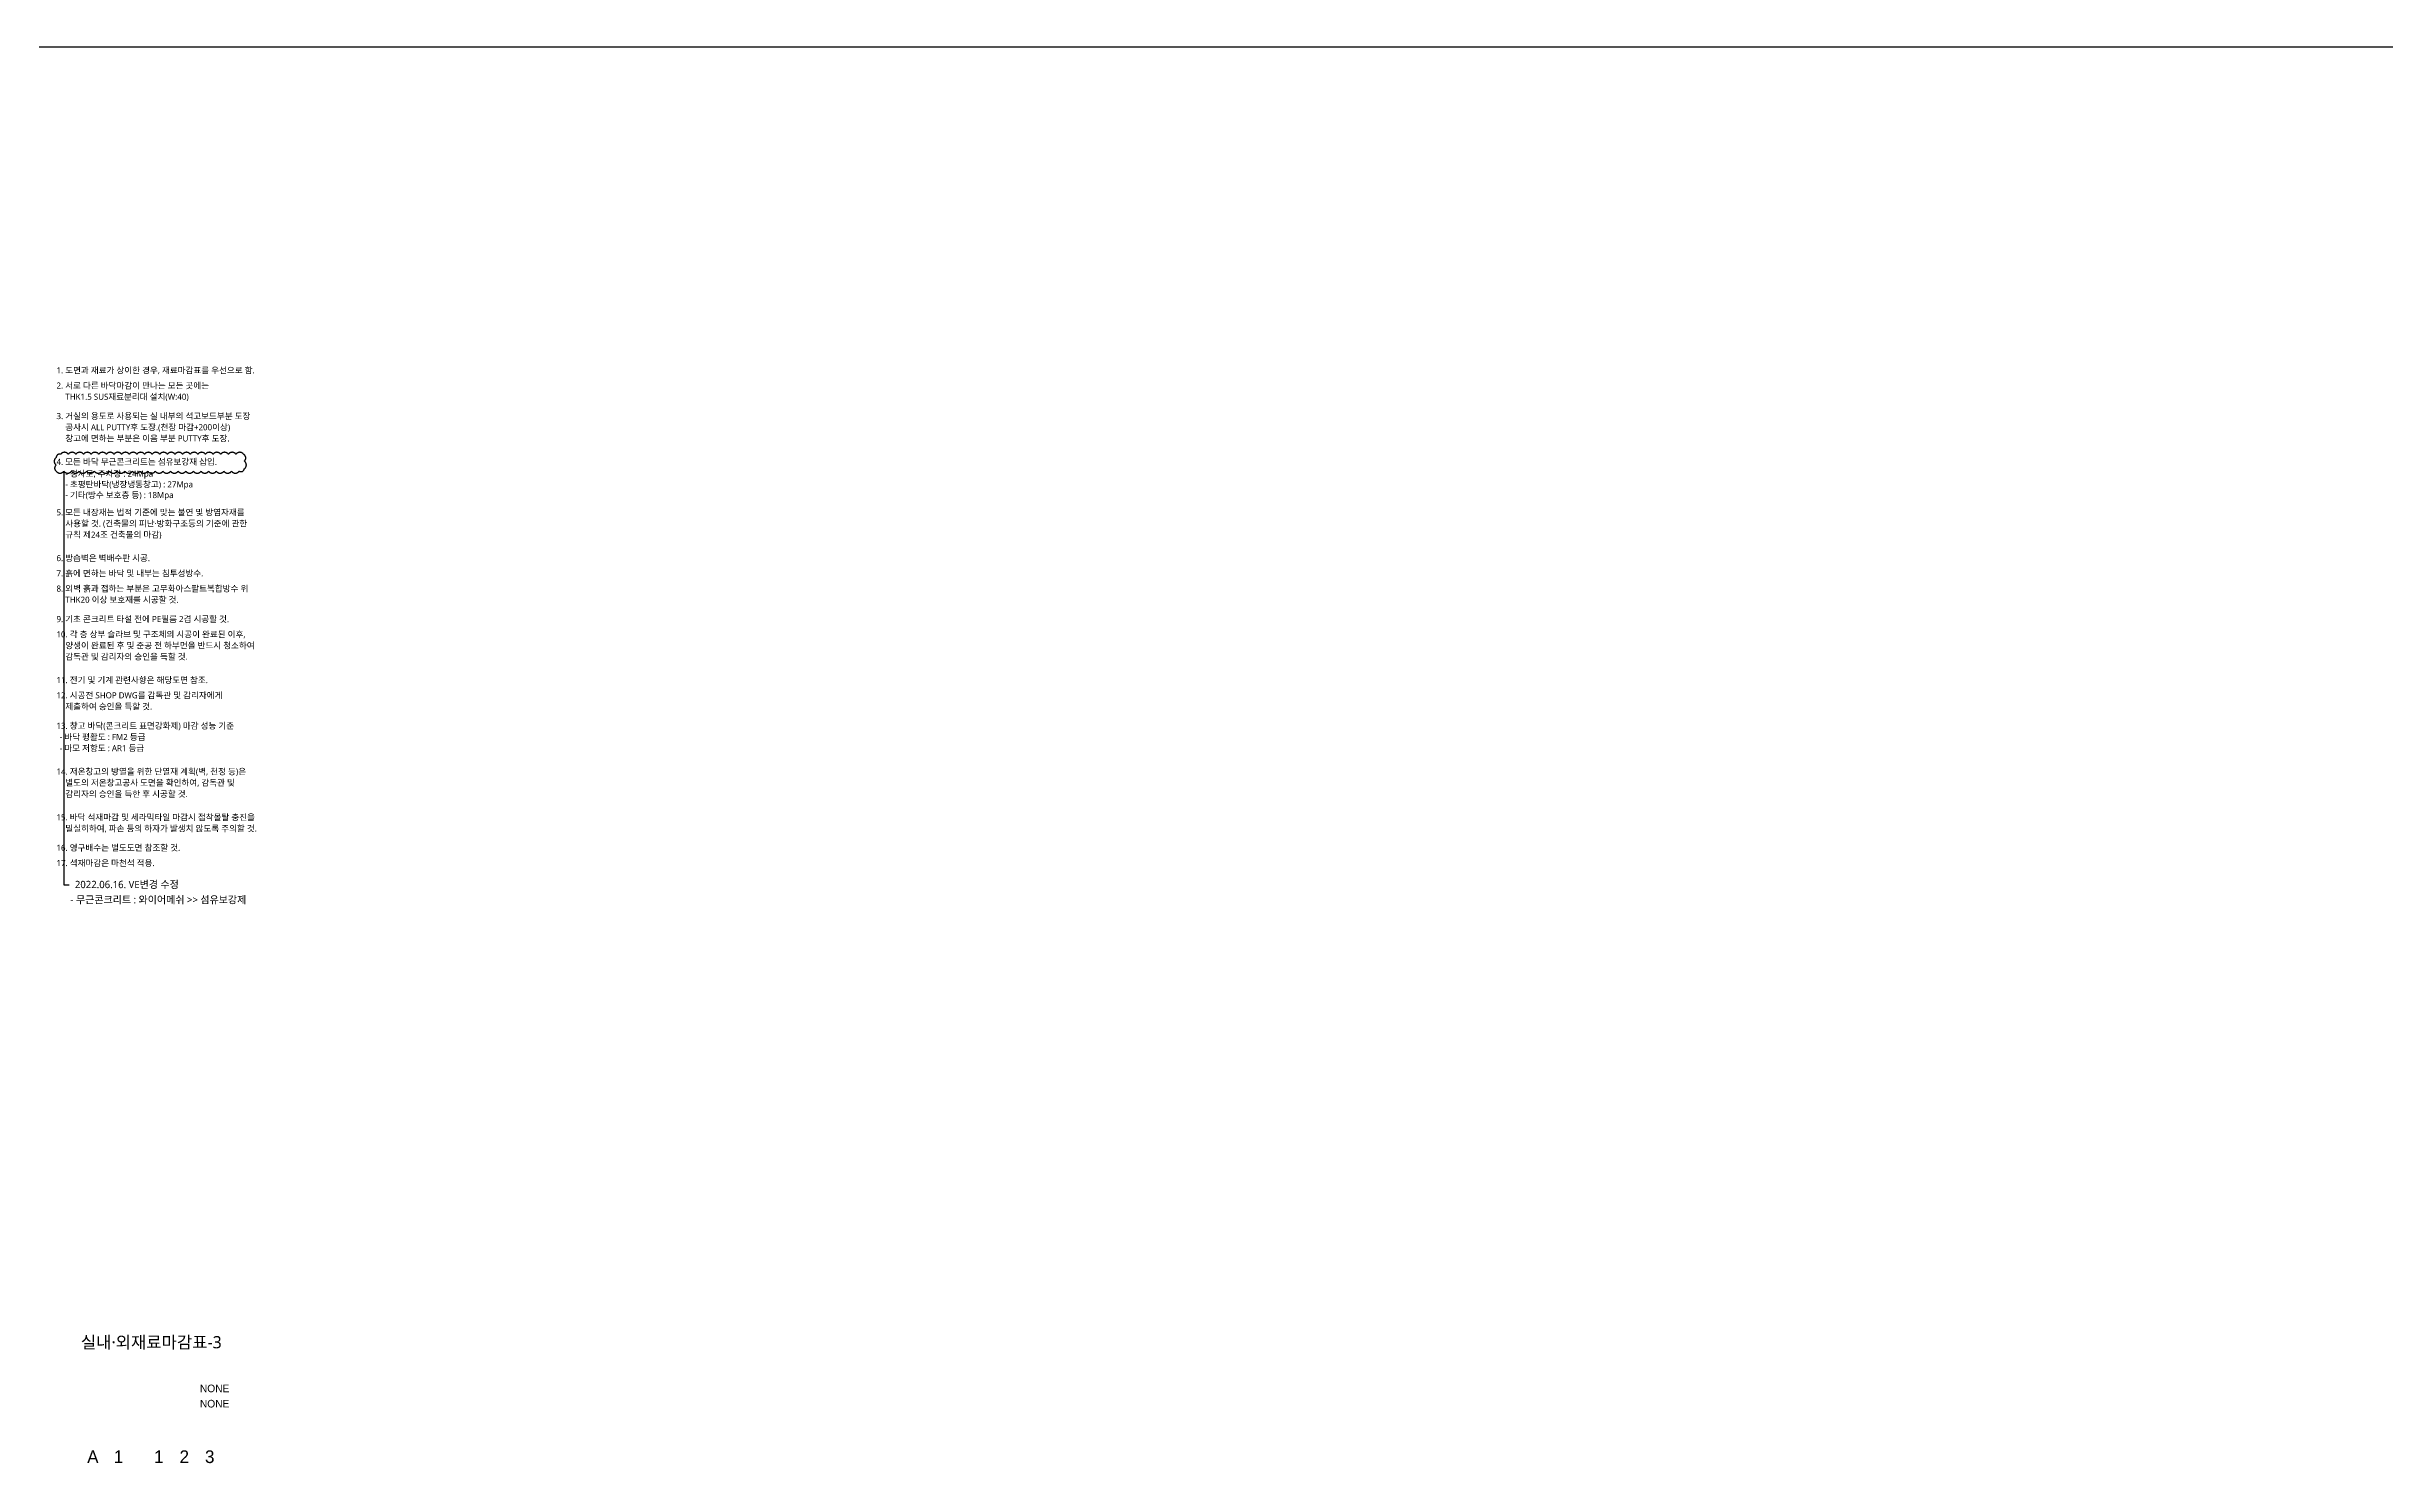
# Model space of a CAD drawing. Header units: millimetres. Extents: x 14892468 to 15300900, y -3565850 to -3401345.
# Drawn here: x 15134216 to 15143420, y -3406919 to -3401345 of the extents above; entities that cross this region are included whole.
import ezdxf
from ezdxf.enums import TextEntityAlignment as Align

# ---------------------------------------------------------------- set-up
doc = ezdxf.new("R2010")
doc.units = ezdxf.units.MM
doc.header["$LTSCALE"] = 100
doc.header["$MEASUREMENT"] = 0
doc.linetypes.add('ACAD_ISO03W100', pattern=[30, 12, -18])
doc.layers.get('0').update_dxf_attribs({"linetype": 'CONTINUOUS'})
doc.layers.get('Defpoints').update_dxf_attribs({"color": 171, "linetype": 'CONTINUOUS'})
for name, color, linetype in [('TEXT(MIN)', 7, 'CONTINUOUS'), ('TEXT-TITLE', 6, 'CONTINUOUS'), ('TEXT-기입', 6, 'CONTINUOUS')]:
    doc.layers.add(name, color=color, linetype=linetype)
doc.layers.add('VE변경사항적용-20220616', color=10, linetype='CONTINUOUS', plot=False)
doc.styles.add('CGS', font='cgse', dxfattribs={"bigfont": 'cgs'})
doc.styles.add('나눔바른고딕', font='NanumBarunGothic.ttf')

# ---------------------------------------------------------------- blocks, each defined once
blk = doc.blocks.new('gfdeafdsaf')
at = {"layer": 'TEXT(MIN)', "style": '나눔바른고딕'}
for s, p in [('2. 서로 다른 바닥마감이 만나는 모든 곳에는', (15502606, -2338323)), ('1. 도면과 재료가 상이한 경우, 재료마감표를 우선으로 함.', (15502606, -2335323)), ('THK1.5 SUS재료분리대 설치(W:40)', (15504346, -2340523)), ('3. 거실의 용도로 사용되는 실 내부의 석고보드부분 도장', (15502606, -2344323)), ('공사시 ALL PUTTY후 도장.(천장 마감+200이상)', (15504346, -2346523)), ('창고에 면하는 부분은 이음 부분 PUTTY후 도장.', (15504346, -2348723)), ('4. 모든 바닥 무근콘크리트는 섬유보강재 삽입.', (15502606, -2353323)), ('- 경사로, 주차장 : 24Mpa', (15504346, -2355666)), ('- 초평탄바닥(냉장냉동창고) : 27Mpa', (15504346, -2357766)), ('- 기타(방수 보호층 등) : 18Mpa', (15504346, -2359866)), ('5. 모든 내장재는 법적 기준에 맞는 불연 및 방염자재를', (15502606, -2363266)), ('사용할 것. (건축물의 피난·방화구조등의 기준에 관한', (15504346, -2365466)), ('규칙 제24조 건축물의 마감)', (15504346, -2367666)), ('7. 흙에 면하는 바닥 및 내부는 침투성방수.', (15502606, -2375266)), ('6. 방습벽은 벽배수판 시공.', (15502606, -2372266)), ('8. 외벽 흙과 접하는 부분은 고무화아스팔트복합방수 위', (15502606, -2378266)), ('9. 기초 콘크리트 타설 전에 PE필름 2겹 시공할 것.', (15502606, -2384266)), ('THK20 이상 보호재를 시공할 것.', (15504346, -2380466)), ('10. 각 층 상부 슬라브 및 구조체의 시공이 완료된 이후,', (15502606, -2387266)), ('감독관 및 감리자의 승인을 득할 것.', (15504346, -2391666)), ('양생이 완료된 후 및 준공 전 하부면을 반드시 청소하여', (15504346, -2389466)), ('11. 전기 및 기계 관련사항은 해당도면 참조.', (15502606, -2396266)), ('12. 시공전 SHOP DWG를 감독관 및 감리자에게', (15502606, -2399266)), ('제출하여 승인을 득할 것.', (15504346, -2401466)), ('13. 창고 바닥(콘크리트 표면강화제) 마감 성능 기준', (15502606, -2405266)), ('- 바닥 평활도 : FM2 등급', (15503239, -2407466)), ('- 마모 저항도 : AR1 등급', (15503239, -2409666)), ('14. 저온창고의 방열을 위한 단열재 계획(벽, 천정 등)은', (15502606, -2414266)), ('별도의 저온창고공사 도면을 확인하여, 감독관 및 ', (15504346, -2416466)), ('감리자의 승인을 득한 후 시공할 것.', (15504346, -2418666)), ('15. 바닥 석재마감 및 세라믹타일 마감시 접착몰탈 충진을', (15502606, -2423266)), ('밀실히하여, 파손 등의 하자가 발생치 않도록 주의할 것.', (15504346, -2425466)), ('16. 영구배수는 별도도면 참조할 것.', (15502606, -2429266)), ('17. 석재마감은 마천석 적용.', (15502606, -2432266))]:
    blk.add_text(s, height=1200, dxfattribs=at).set_placement(p, align=Align.MIDDLE_LEFT)

msp = doc.modelspace()

# ---------------------------------------------------------------- linework, layer by layer
at = {"layer": 'Defpoints', "ltscale": 0.1}
msp.add_line((14893166, -3401345.2), (15300899.7, -3401345.2), dxfattribs=at)
at = {"layer": 'VE변경사항적용-20220616', "linetype": 'ACAD_ISO03W100'}
msp.add_lwpolyline([(15134253.5, -3403015.3, 0.520567), (15134283.5, -3403015.3, 0.520567), (15134313.5, -3403015.3, 0.520567), (15134343.5, -3403015.3, 0.520567), (15134373.5, -3403015.3, 0.520567), (15134403.5, -3403015.3, 0.520567), (15134433.5, -3403015.3, 0.520567), (15134463.5, -3403015.3, 0.520567), (15134493.5, -3403015.3, 0.520567), (15134523.5, -3403015.3, 0.520567), (15134553.5, -3403015.3, 0.520567), (15134583.5, -3403015.3, 0.520567), (15134613.5, -3403015.3, 0.520567), (15134643.5, -3403015.3, 0.520567), (15134673.5, -3403015.3, 0.520567), (15134703.5, -3403015.3, 0.520567), (15134733.5, -3403015.3, 0.520567), (15134763.5, -3403015.3, 0.520567), (15134793.5, -3403015.3, 0.520567), (15134823.5, -3403015.3, 0.520567), (15134853.5, -3403015.3, 0.520567), (15134883.5, -3403015.3, 0.520567), (15134913.5, -3403015.3, 0.520567), (15134943.5, -3403015.3, 0.520567), (15134973.5, -3403015.3, 0.520567), (15134994, -3403005.8, 0.520567), (15134994, -3402975.8, 0.520567), (15134991, -3402948.8, 0.520567), (15134961, -3402948.8, 0.520567), (15134931, -3402948.8, 0.520567), (15134901, -3402948.8, 0.520567), (15134871, -3402948.8, 0.520567), (15134841, -3402948.8, 0.520567), (15134811, -3402948.8, 0.520567), (15134781, -3402948.8, 0.520567), (15134751, -3402948.8, 0.520567), (15134721, -3402948.8, 0.520567), (15134691, -3402948.8, 0.520567), (15134661, -3402948.8, 0.520567), (15134631, -3402948.8, 0.520567), (15134601, -3402948.8, 0.520567), (15134571, -3402948.8, 0.520567), (15134541, -3402948.8, 0.520567), (15134511, -3402948.8, 0.520567), (15134481, -3402948.8, 0.520567), (15134451, -3402948.8, 0.520567), (15134421, -3402948.8, 0.520567), (15134391, -3402948.8, 0.520567), (15134361, -3402948.8, 0.520567), (15134331, -3402948.8, 0.520567), (15134301, -3402948.8, 0.520567), (15134271, -3402948.8, 0.520567), (15134253.5, -3402961.3, 0.520567), (15134253.5, -3402991.3, 0.520567)], format="xyb", close=True, dxfattribs=at)
at = {"layer": 'VE변경사항적용-20220616'}
msp.add_lwpolyline([(15134283.5, -3403015.3), (15134283.5, -3404642.6), (15134304.9, -3404642.6)], dxfattribs=at)

# ---------------------------------------------------------------- block references
at = {"xscale": 0.01999999999999955, "yscale": 0.01999999999999955, "zscale": 0.01999999999999955}
msp.add_blockref('gfdeafdsaf', (14824202.4, -3355911.9), dxfattribs=at)

# ---------------------------------------------------------------- texts
at = {"layer": 'TEXT-TITLE', "style": '나눔바른고딕'}
msp.add_text('실내·외재료마감표-3', height=48, dxfattribs=at).set_placement((15134627.7, -3406466.9), align=Align.CENTER)
at = {"layer": 'TEXT-기입', "style": 'CGS'}
for p in [(15134819, -3406648.7), (15134819, -3406708.7)]:
    msp.add_text('NONE', height=30, dxfattribs=at).set_placement(p, align=Align.BOTTOM_LEFT)
for s, p in [('A', (15134397.7, -3406893.4)), ('1', (15134499, -3406893.4)), ('1', (15134657.7, -3406893.4)), ('2', (15134757.7, -3406893.4)), ('3', (15134857.7, -3406893.4))]:
    msp.add_text(s, height=50, dxfattribs=at).set_placement(p, align=Align.MIDDLE_CENTER)
at = {"layer": 'VE변경사항적용-20220616', "linetype": 'ACAD_ISO03W100', "style": '나눔바른고딕'}
for s, p in [('2022.06.16. VE변경 수정', (15134531.6, -3404641.7)), ('- 무근콘크리트 : 와이어메쉬 >> 섬유보강제', (15134655.5, -3404701.7))]:
    msp.add_text(s, height=28.8, dxfattribs=at).set_placement(p, align=Align.MIDDLE_CENTER)

doc.saveas('drawing.dxf')
